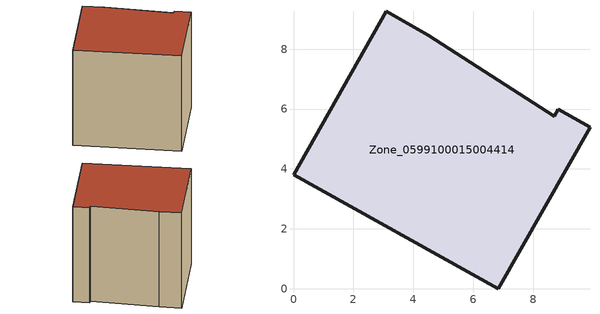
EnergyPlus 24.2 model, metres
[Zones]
Zone_0599100015004414
 floor ground (C_G): 6.83,0 0,3.81 3.1,9.26 4.49,8.47 8.71,5.76 8.84,6 9.9,5.39 z0.86
 wall outside (C_F): 9.9,5.39 8.84,6 8.71,5.76 4.49,8.47 3.1,9.26 0,3.81 6.83,0 9.9,5.39 z0.86:8.76
 roof outside (C_R): 8.84,6 8.71,5.76 4.49,8.47 3.1,9.26 0,3.81 6.83,0 9.9,5.39 z8.76
[BUILDING]
Pand.0599100015004414: North Axis=0; Terrain=City; Loads Convergence Tolerance Value=0.04; Temperature Convergence Tolerance Value=0.4; Solar Distribution=FullExterior; Maximum Number of Warmup Days=25; Minimum Number of Warmup Days=1
[Site:Location]
Rotterdam.The.Hague.AP_ZH_NLD Design_Conditions: Latitude=51.96; Longitude=4.45; Time Zone=1; Elevation=-4.5
[SITE:GROUNDTEMPERATURE:BUILDINGSURFACE]
18, 18, 18, 18, 18, 18, 18, 18, 18, 18, 18, 18
[MATERIAL] Thermal Absorptance=0.9; Solar Absorptance=0.7; Visible Absorptance=0.7
Name | Roughness | Thickness | Conductivity | Density | Specific Heat
G.TC.1946-1964 | MediumSmooth | 0.15 | 1 | 540 | 1210
F.TC.1946-1964 | Rough | 0.3 | 0.857143 | 1920 | 840
R.TC.1946-1964 | MediumRough | 0.2 | 0.235294 | 1500 | 1000
[CONSTRUCTION]
C_G: G.TC.1946-1964
C_F: F.TC.1946-1964
C_R: R.TC.1946-1964
[ZONE]
Zone_0599100015004414: Type=1; Multiplier=1; Ceiling Height=Autocalculate; Volume=Autocalculate; Floor Area=autocalculate; Part of Total Floor Area=Yes
[ZONEINFILTRATION:DESIGNFLOWRATE]
Infil_Zone_0599100015004414: Zone or ZoneList or Space or SpaceList=Zone_0599100015004414; Schedule=AlwaysOn; Design Flow Rate Calculation Method=Flow/Area; Flow Rate per Floor Area=0.003; Constant Term Coefficient=1; Temperature Term Coefficient=0; Velocity Term Coefficient=0; Velocity Squared Term Coefficient=0
[HVACTEMPLATE:ZONE:IDEALLOADSAIRSYSTEM]
Zone_0599100015004414: Maximum Heating Supply Air Temperature=50; Minimum Cooling Supply Air Temperature=13; Maximum Heating Supply Air Humidity Ratio=0.0156; Minimum Cooling Supply Air Humidity Ratio=0.0077; Heating Limit=NoLimit; Cooling Limit=NoLimit; Dehumidification Control Type=ConstantSensibleHeatRatio; Cooling Sensible Heat Ratio=0.7; Dehumidification Setpoint=60; Humidification Control Type=None; Humidification Setpoint=30; Outdoor Air Method=None; Outdoor Air Flow Rate per Person=0.00944; Outdoor Air Flow Rate per Zone Floor Area=0; Outdoor Air Flow Rate per Zone=0; Demand Controlled Ventilation Type=None; Outdoor Air Economizer Type=NoEconomizer; Heat Recovery Type=None; Sensible Heat Recovery Effectiveness=0.7; Latent Heat Recovery Effectiveness=0.65
[ZONECONTROL:THERMOSTAT]
ThermostatControl_Zone_0599100015004414: Zone or ZoneList=Zone_0599100015004414; Control Type Schedule=DualSetpointControlType; Control 1=Thermostat_Zone_0599100015004414; Temperature Difference Between Cutout And Setpoint=0
[THERMOSTATSETPOINT:DUALSETPOINT]
Thermostat_Zone_0599100015004414: Heating Setpoint Temperature Schedule=HeatingSetpoint_Zone_0599100015004414; Cooling Setpoint Temperature Schedule=CoolingSetpoint_Zone_0599100015004414
[SCHEDULE:COMPACT]
HeatingSetpoint_Zone_0599100015004414: Through: 12/31, For: AllDays, Until: 24:00, 21
CoolingSetpoint_Zone_0599100015004414: Through: 12/31, For: AllDays, Until: 24:00, 24
DualSetpointControlType: Through: 12/31, For: AllDays, Until: 24:00, 4
AlwaysOn: Through: 12/31, For: AllDays, Until: 24:00, 1
